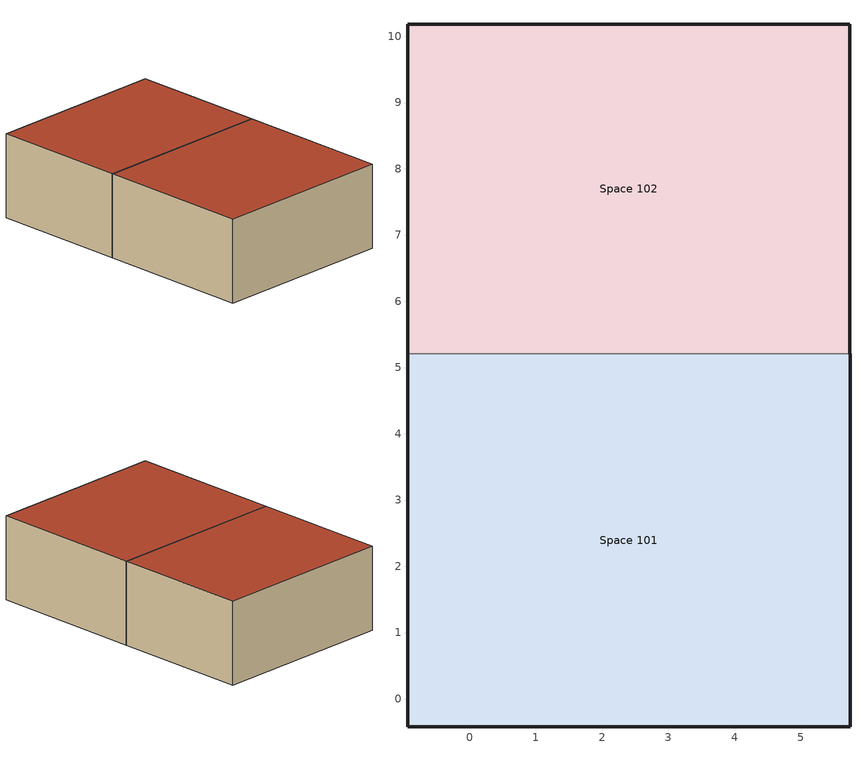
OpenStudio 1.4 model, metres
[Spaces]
Space 101
 floor ground: 5.74,5.21 5.74,-0.43 -0.94,-0.43 -0.94,5.21 z0
 wall outside: -0.94,5.21 -0.94,-0.43 5.74,-0.43 5.74,5.21 z0:3.05
 wall to Space 102: 5.74,5.21 -0.94,5.21 z0:3.05
 roof outside: 5.74,-0.43 5.74,5.21 -0.94,5.21 -0.94,-0.43 z3.05
Space 102
 floor ground: 5.74,10.19 5.74,5.21 -0.94,5.21 -0.94,10.19 z0
 wall outside: 5.74,5.21 5.74,10.19 -0.94,10.19 -0.94,5.21 z0:3.05
 roof outside: 5.74,5.21 5.74,10.19 -0.94,10.19 -0.94,5.21 z3.05
[Building]
Building 1: Space Type=189.1-2009 - SecSchl - Classroom - CZ4-8; Default Construction Set=189.1-2009 - CZ4-5 - SecSchl
[ClimateZones]
Climate Zone Institution Name 1=ASHRAE; Climate Zone Document Name 1=ANSI/ASHRAE Standard 169; Climate Zone Document Year 1=2006; Climate Zone Institution Name 2=CEC; Climate Zone Document Name 2=California Climate Zone Descriptions; Climate Zone Document Year 2=1995
[Site]
Site 1: Latitude {deg}=41.98; Longitude {deg}=-87.92; Time Zone {hr}=-6; Elevation {m}=201
[SizingPeriod:DesignDay] Barometric Pressure {Pa}=98934; Sky Clearness=0; Rain Indicator=0; Snow Indicator=0; Day of Month=21; Daylight Saving Time Indicator=0; Dry-Bulb Temperature Range Modifier Type=DefaultMultipliers
Name | Maximum Dry-Bulb Temperature {C} | Daily Dry-Bulb Temperature Range {deltaC} | Humidity Indicating Conditions at Maximum Dry-Bulb {BasedOnField A3} | Wind Speed {m/s} | Wind Direction {deg} | Month | Day Type | Humidity Indicating Type | Solar Model Indicator | ASHRAE Taub | ASHRAE Taud
Chicago Ohare Intl Ap Ann Clg .4% Condns DP=>MDB | 28.9 | 10.5 | 23.8 | 5.2 | 230 | 7 | SummerDesignDay | Dewpoint | ASHRAETau | 0.455 | 2.05
Chicago Ohare Intl Ap Ann Htg Wind 99.6% Condns WS=>MCDB | -3.5 | 0 | -3.5 | 12.4 | 270 | 1 | WinterDesignDay | Wetbulb | ASHRAEClearSky
Chicago Ohare Intl Ap Ann Clg .4% Condns DB=>MWB | 33.3 | 10.5 | 23.7 | 5.2 | 230 | 7 | SummerDesignDay | Wetbulb | ASHRAETau | 0.455 | 2.05
Chicago Ohare Intl Ap Ann Htg 99.6% Condns DB | -20 | 0 | -20 | 4.9 | 270 | 1 | WinterDesignDay | Wetbulb | ASHRAEClearSky
Chicago Ohare Intl Ap Ann Hum_n 99.6% Condns DP=>MCDB | -19.2 | 0 | -25.7 | 4.9 | 270 | 1 | WinterDesignDay | Dewpoint | ASHRAEClearSky
Chicago Ohare Intl Ap Ann Clg .4% Condns WB=>MDB | 31.2 | 10.5 | 25.5 | 5.2 | 230 | 7 | SummerDesignDay | Wetbulb | ASHRAETau | 0.455 | 2.05
Chicago Ohare Intl Ap Ann Clg .4% Condns Enth=>MDB | 31.4 | 10.5 | 79200 | 5.2 | 230 | 7 | SummerDesignDay | Enthalpy | ASHRAETau | 0.455 | 2.05
[Construction]
ASHRAE 189.1-2009 ExtRoof IEAD ClimateZone 2-5: Roof Membrane, Roof Insulation [21], Metal Decking
ASHRAE 189.1-2009 ExtWall SteelFrame ClimateZone 4-8: MAT-SHEATH, Wall Insulation [39], 1/2IN Gypsum
ASHRAE 189.1-2009 ExtWindow ClimateZone 4-5: Theoretical Glass [207]
ASHRAE 90.1-2010 ExtRoof IEAD ClimateZone 2-8: Roof Membrane, IEAD Roof Insulation R-19.72 IP, Metal Decking
ASHRAE 90.1-2010 ExtWall SteelFrame ClimateZone 4-8: Wood Siding, Steel Frame Wall Insulation R-13.81 IP, 1/2IN Gypsum
ASHRAE 90.1-2010 ExtWindow Metal ClimateZone 7-8: Fixed Window 2.56/0.45/0.35
ExtSlabCarpet 4in ClimateZone 1-8: MAT-CC05 4 HW CONCRETE, CP02 CARPET PAD
Exterior Door: F08 Metal surface, I01 25mm insulation board
Interior Ceiling: M11 100mm lightweight concrete, F05 Ceiling air space resistance, F16 Acoustic tile
Interior Door; Interior Partition: G05 25mm wood
Interior Floor: F16 Acoustic tile, F05 Ceiling air space resistance, M11 100mm lightweight concrete
Interior Wall: G01a 19mm gypsum board, F04 Wall air space resistance, G01a 19mm gypsum board
Interior Window: Clear 3mm
[Material] Thermal Absorptance=0.9
Name | Roughness | Thickness {m} | Conductivity {W/m-K} | Density {kg/m3} | Specific Heat {J/kg-K} | Solar Absorptance | Visible Absorptance
1/2IN Gypsum | Smooth | 0.0127 | 0.16 | 784.9 | 830 | 0.4 | 0.4
Roof Membrane | VeryRough | 0.0095 | 0.16 | 1121.29 | 1460 | 0.7 | 0.7
Metal Decking | MediumSmooth | 0.0015 | 45.006 | 7680 | 418.4 | 0.6 | 0.6
Roof Insulation [21] | MediumRough | 0.2105 | 0.049 | 265 | 836.8 | 0.7 | 0.7
Wall Insulation [39] | MediumRough | 0.1184 | 0.045 | 265 | 836.8 | 0.7 | 0.7
Wood Siding | MediumSmooth | 0.01 | 0.11 | 544.62 | 1210 | 0.78 | 0.78
IEAD Roof Insulation R-19.72 IP | MediumRough | 0.170137 | 0.049 | 265 | 836.8 | 0.7 | 0.7
Steel Frame Wall Insulation R-13.81 IP | MediumRough | 0.119155 | 0.049 | 265 | 836.8 | 0.7 | 0.7
MAT-CC05 4 HW CONCRETE | Rough | 0.1016 | 1.311 | 2240 | 836.8 | 0.85 | 0.85
F08 Metal surface | Smooth | 0.0008 | 45.28 | 7824 | 500 | 0.7 | 0.7
I01 25mm insulation board | MediumRough | 0.0254 | 0.03 | 43 | 1210 | 0.6 | 0.6
M11 100mm lightweight concrete | MediumRough | 0.1016 | 0.53 | 1280 | 840 | 0.5 | 0.5
F16 Acoustic tile | MediumSmooth | 0.0191 | 0.06 | 368 | 590 | 0.3 | 0.3
G05 25mm wood | MediumSmooth | 0.0254 | 0.15 | 608 | 1630 | 0.5 | 0.5
G01a 19mm gypsum board | MediumSmooth | 0.019 | 0.16 | 800 | 1090 | 0.4 | 0.4
[Material:NoMass] Roughness=Smooth; Thermal Resistance {m2-K/W}=0.1; Thermal Absorptance=0.9
Name | Solar Absorptance | Visible Absorptance
MAT-SHEATH | 0.7 | 0.7
CP02 CARPET PAD | 0.8 | 0.8
[WindowMaterial:Glazing] Optical Data Type=SpectralAverage; Thickness {m}=0.003; Back Side Solar Reflectance at Normal Incidence=0; Back Side Visible Reflectance at Normal Incidence=0; Infrared Transmittance at Normal Incidence=0; Dirt Correction Factor for Solar and Visible Transmittance=1; Solar Diffusing=No
Name | Solar Transmittance at Normal Incidence | Front Side Solar Reflectance at Normal Incidence | Visible Transmittance at Normal Incidence | Front Side Visible Reflectance at Normal Incidence | Front Side Infrared Hemispherical Emissivity | Back Side Infrared Hemispherical Emissivity | Conductivity {W/m-K}
Theoretical Glass [207] | 0.3311 | 0.6189 | 0.44 | 0.51 | 0.9 | 0.9 | 0.0133
Clear 3mm | 0.837 | 0.075 | 0.898 | 0.081 | 0.84 | 0.84 | 0.9
[WindowMaterial:SimpleGlazingSystem]
Fixed Window 2.56/0.45/0.35: U-Factor {W/m2-K}=2.55522; Solar Heat Gain Coefficient=0.45; Visible Transmittance=0.35
[Material:AirGap]
Name | Thermal Resistance {m2-K/W}
F05 Ceiling air space resistance | 0.18
F04 Wall air space resistance | 0.15
[DefaultConstructionSet] Interior Partition Construction=Interior Partition
Name | Default Exterior Surface Constructions | Default Interior Surface Constructions | Default Ground Contact Surface Constructions | Default Exterior SubSurface Constructions | Default Interior SubSurface Constructions
189.1-2009 - CZ4-5 - SecSchl | Default Surface Constructions 10 | Default Surface Constructions 11 | Default Surface Constructions 12 | Default Sub Surface Constructions 7 | Default Sub Surface Constructions 8
90.1-2010 - CZ8 - SecSchl | Default Surface Constructions 73 | Default Surface Constructions 74 | Default Surface Constructions 75 | Default Sub Surface Constructions 49 | Default Sub Surface Constructions 50
[DefaultSurfaceConstructions]
Name | Floor Construction | Wall Construction | Roof Ceiling Construction
Default Surface Constructions 10 | ExtSlabCarpet 4in ClimateZone 1-8 | ASHRAE 189.1-2009 ExtWall SteelFrame ClimateZone 4-8 | ASHRAE 189.1-2009 ExtRoof IEAD ClimateZone 2-5
Default Surface Constructions 11; Default Surface Constructions 74 | Interior Floor | Interior Wall | Interior Ceiling
Default Surface Constructions 12; Default Surface Constructions 75 | ExtSlabCarpet 4in ClimateZone 1-8 | ExtSlabCarpet 4in ClimateZone 1-8 | ExtSlabCarpet 4in ClimateZone 1-8
Default Surface Constructions 73 | ExtSlabCarpet 4in ClimateZone 1-8 | ASHRAE 90.1-2010 ExtWall SteelFrame ClimateZone 4-8 | ASHRAE 90.1-2010 ExtRoof IEAD ClimateZone 2-8
[DefaultSubSurfaceConstructions]
Name | Fixed Window Construction | Operable Window Construction | Door Construction | Tubular Daylight Dome Construction | Tubular Daylight Diffuser Construction
Default Sub Surface Constructions 7 | ASHRAE 189.1-2009 ExtWindow ClimateZone 4-5 | ASHRAE 189.1-2009 ExtWindow ClimateZone 4-5 | Exterior Door | Interior Window | Interior Window
Default Sub Surface Constructions 8; Default Sub Surface Constructions 50 | Interior Window | Interior Window | Interior Door
Default Sub Surface Constructions 49 | ASHRAE 90.1-2010 ExtWindow Metal ClimateZone 7-8 | ASHRAE 90.1-2010 ExtWindow Metal ClimateZone 7-8 | Exterior Door | Interior Window | Interior Window
[SpaceType] Standards Building Type=SecondarySchool
Name | Default Schedule Set | Design Specification Outdoor Air Object | Standards Space Type
189.1-2009 - SecSchl - Classroom - CZ1-3 | 189.1-2009 - SecSchl - Classroom - CZ1-3 Schedule Set | 189.1-2009 - SecSchl - Classroom - CZ1-3 Ventilation | Classroom
189.1-2009 - SecSchl - Classroom - CZ4-8 | 189.1-2009 - SecSchl - Classroom - CZ4-8 Schedule Set | 189.1-2009 - SecSchl - Classroom - CZ4-8 Ventilation | Classroom
90.1-2010 - SecSchl - Auditorium | 90.1-2010 - SecSchl - Auditorium Schedule Set | 90.1-2010 - SecSchl - Auditorium Ventilation | Auditorium
[DefaultScheduleSet] People Activity Level Schedule=SecondarySchool Activity; Lighting Schedule=SecondarySchool Bldg Light; Electric Equipment Schedule=SecondarySchool Bldg Equip; Infiltration Schedule=SecondarySchool Infil
Name | Number of People Schedule
189.1-2009 - SecSchl - Classroom - CZ1-3 Schedule Set; 189.1-2009 - SecSchl - Classroom - CZ4-8 Schedule Set | SecondarySchool Bldg Occ
90.1-2010 - SecSchl - Auditorium Schedule Set | SecondarySchool Auditorium Occ
[Lights:Definition] Design Level Calculation Method=Watts/Area
Name | Watts per Space Floor Area {W/m2}
189.1-2009 - SecSchl - Classroom - CZ1-3 Lights Definition; 189.1-2009 - SecSchl - Classroom - CZ4-8 Lights Definition | 13.5625
90.1-2010 - SecSchl - Auditorium Lights Definition | 8.50349
[Lights]
Name | Lights Definition | Space or SpaceType
189.1-2009 - SecSchl - Classroom - CZ1-3 Lights | 189.1-2009 - SecSchl - Classroom - CZ1-3 Lights Definition | 189.1-2009 - SecSchl - Classroom - CZ1-3
189.1-2009 - SecSchl - Classroom - CZ4-8 Lights | 189.1-2009 - SecSchl - Classroom - CZ4-8 Lights Definition | 189.1-2009 - SecSchl - Classroom - CZ4-8
90.1-2010 - SecSchl - Auditorium Lights | 90.1-2010 - SecSchl - Auditorium Lights Definition | 90.1-2010 - SecSchl - Auditorium
[DesignSpecification:OutdoorAir] Outdoor Air Method=Sum
Name | Outdoor Air Flow per Person {m3/s-person} | Outdoor Air Flow per Floor Area {m3/s-m2}
189.1-2009 - SecSchl - Cafeteria - CZ1-3 Ventilation | 0.00943895
189.1-2009 - SecSchl - Classroom - CZ1-3 Ventilation; 189.1-2009 - SecSchl - Classroom - CZ4-8 Ventilation | 0.00707921
90.1-2010 - SecSchl - Auditorium Ventilation | 0.00471947 | 0.0003048
[People:Definition] Number of People Calculation Method=People/Area; Fraction Radiant=0.3
Name | People per Space Floor Area {person/m2}
189.1-2009 - SecSchl - Classroom - CZ1-3 People Definition; 189.1-2009 - SecSchl - Classroom - CZ4-8 People Definition | 0.249938
90.1-2010 - SecSchl - Auditorium People Definition | 1.0004
[People]
Name | People Definition | Space or SpaceType
189.1-2009 - SecSchl - Classroom - CZ1-3 People | 189.1-2009 - SecSchl - Classroom - CZ1-3 People Definition | 189.1-2009 - SecSchl - Classroom - CZ1-3
189.1-2009 - SecSchl - Classroom - CZ4-8 People | 189.1-2009 - SecSchl - Classroom - CZ4-8 People Definition | 189.1-2009 - SecSchl - Classroom - CZ4-8
90.1-2010 - SecSchl - Auditorium People | 90.1-2010 - SecSchl - Auditorium People Definition | 90.1-2010 - SecSchl - Auditorium
[SpaceInfiltration:DesignFlowRate]
Name | Space or SpaceType | Design Flow Rate Calculation Method | Flow per Exterior Surface Area {m3/s-m2} | Design Flow Rate {m3/s}
189.1-2009 - SecSchl - Classroom - CZ1-3 Infiltration | 189.1-2009 - SecSchl - Classroom - CZ1-3 | Flow/ExteriorArea | 0.00030226
189.1-2009 - SecSchl - Classroom - CZ4-8 Infiltration | 189.1-2009 - SecSchl - Classroom - CZ4-8 | Flow/ExteriorArea | 0.000226568
90.1-2010 - SecSchl - Auditorium Infiltration | 90.1-2010 - SecSchl - Auditorium | Flow/ExteriorArea | 0.000226568
Space Infiltration Design Flow Rate 1 | Space 102 | Flow/Space |  | 0
[ElectricEquipment:Definition] Design Level Calculation Method=Watts/Area
Name | Watts per Space Floor Area {W/m2}
189.1-2009 - SecSchl - Classroom - CZ1-3 Electric Equipment Definition; 189.1-2009 - SecSchl - Classroom - CZ4-8 Electric Equipment Definition | 7.31946
90.1-2010 - SecSchl - Auditorium Electric Equipment Definition | 3.65973
[ElectricEquipment]
Name | Electric Equipment Definition | Space or SpaceType
189.1-2009 - SecSchl - Classroom - CZ1-3 Electric Equipment | 189.1-2009 - SecSchl - Classroom - CZ1-3 Electric Equipment Definition | 189.1-2009 - SecSchl - Classroom - CZ1-3
189.1-2009 - SecSchl - Classroom - CZ4-8 Electric Equipment | 189.1-2009 - SecSchl - Classroom - CZ4-8 Electric Equipment Definition | 189.1-2009 - SecSchl - Classroom - CZ4-8
90.1-2010 - SecSchl - Auditorium Electric Equipment | 90.1-2010 - SecSchl - Auditorium Electric Equipment Definition | 90.1-2010 - SecSchl - Auditorium
[ThermostatSetpoint:DualSetpoint] Heating Setpoint Temperature Schedule=SecondarySchool HtgSetp; Cooling Setpoint Temperature Schedule=SecondarySchool ClgSetp
189.1-2009 - SecSchl - Classroom - CZ1-3 Thermostat; 90.1-2007 - SecSchl - Auditorium Thermostat
[BuildingStory]
Building Story 1: Nominal Z Coordinate {m}=0; Nominal Floor to Floor Height {m}=3.048
[Space] Default Construction Set=90.1-2010 - CZ8 - SecSchl; Building Story=Building Story 1
Name | Space Type | Thermal Zone | Design Specification Outdoor Air Object
Space 101 | 90.1-2010 - SecSchl - Auditorium | Thermal Zone 2
Space 102 | 189.1-2009 - SecSchl - Classroom - CZ1-3 | Thermal Zone 1 | 189.1-2009 - SecSchl - Cafeteria - CZ1-3 Ventilation
[ThermalZone] Use Ideal Air Loads=No
Name | Thermostat
Thermal Zone 1 | 189.1-2009 - SecSchl - Classroom - CZ1-3 Thermostat
Thermal Zone 2 | 90.1-2007 - SecSchl - Auditorium Thermostat
[Sizing:Zone] Zone Cooling Design Supply Air Temperature {C}=14; Zone Heating Design Supply Air Temperature {C}=40; Zone Cooling Design Supply Air Humidity Ratio {kg-H2O/kg-air}=0.0085; Zone Heating Design Supply Air Humidity Ratio {kg-H2O/kg-air}=0.008; Heating Design Air Flow Method=DesignDay
Name | Cooling Design Air Flow Method
Thermal Zone 1 | DesignDay
Thermal Zone 2
[Zone equipment]
Thermal Zone 1: OS:ZoneHVAC:PackagedTerminalHeatPump 1
Thermal Zone 2: OS:ZoneHVAC:PackagedTerminalHeatPump 2
[ZoneHVAC:PackagedTerminalHeatPump] Availability Schedule=Always On Discrete 1; Supply Air Flow Rate During Cooling Operation {m3/s}=Autosize; Supply Air Flow Rate During Heating Operation {m3/s}=Autosize; Supply Air Flow Rate When No Cooling or Heating is Needed {m3/s}=Autosize; Outdoor Air Flow Rate During Cooling Operation {m3/s}=Autosize; Outdoor Air Flow Rate During Heating Operation {m3/s}=Autosize; Outdoor Air Flow Rate When No Cooling or Heating is Needed {m3/s}=Autosize; Maximum Supply Air Temperature from Supplemental Heater {C}=Autosize
Name | Supply Air Fan | Heating Coil | Cooling Coil | Supplemental Heating Coil
OS:ZoneHVAC:PackagedTerminalHeatPump 1 | OS:Fan:ConstantVolume 3 | OS:Coil:Heating:DX:SingleSpeed 2 | OS:Coil:Cooling:DX:SingleSpeed 3 | OS:Coil:Heating:Electric 5
OS:ZoneHVAC:PackagedTerminalHeatPump 2 | OS:Fan:ConstantVolume 4 | OS:Coil:Heating:DX:SingleSpeed 3 | OS:Coil:Cooling:DX:SingleSpeed 4 | OS:Coil:Heating:Electric 6
[Fan:ConstantVolume] Availability Schedule=Always On Discrete 1; Maximum Flow Rate {m3/s}=AutoSize
OS:Fan:ConstantVolume 3; OS:Fan:ConstantVolume 4
[Coil:Heating:DX:SingleSpeed] Availability Schedule=Always On Discrete 1; Rated Total Heating Capacity {W}=Autosize; Rated COP {W/W}=5; Rated Air Flow Rate {m3/s}=Autosize; Defrost Strategy=Resistive; Defrost Control=Timed; Defrost Time Period Fraction=0.166667; Resistive Defrost Heater Capacity {W}=2000
Name | Total Heating Capacity Function of Temperature Curve | Total Heating Capacity Function of Flow Fraction Curve | Energy Input Ratio Function of Temperature Curve | Energy Input Ratio Function of Flow Fraction Curve | Part Load Fraction Correlation Curve
OS:Coil:Heating:DX:SingleSpeed 2 | OS:Curve:Biquadratic 11 | OS:Curve:Quadratic 14 | OS:Curve:Biquadratic 12 | OS:Curve:Quadratic 15 | OS:Curve:Quadratic 16
OS:Coil:Heating:DX:SingleSpeed 3 | OS:Curve:Biquadratic 13 | OS:Curve:Quadratic 17 | OS:Curve:Biquadratic 14 | OS:Curve:Quadratic 18 | OS:Curve:Quadratic 19
[Coil:Cooling:DX:SingleSpeed] Availability Schedule=Always On Discrete 1; Rated Total Cooling Capacity {W}=Autosize; Rated Sensible Heat Ratio=Autosize; Rated COP {W/W}=3; Rated Air Flow Rate {m3/s}=Autosize; Rated Evaporator Fan Power Per Volume Flow Rate {W/(m3/s)}=773.3; Condenser Type=AirCooled; Evaporative Condenser Effectiveness=0; Evaporative Condenser Air Flow Rate {m3/s}=Autosize; Evaporative Condenser Pump Rated Power Consumption {W}=Autosize; Crankcase Heater Capacity {W}=0; Maximum Outdoor Dry-Bulb Temperature for Crankcase Heater Operation {C}=0; Basin Heater Capacity {W/K}=0; Basin Heater Setpoint Temperature {C}=10
Name | Total Cooling Capacity Function of Temperature Curve | Total Cooling Capacity Function of Flow Fraction Curve | Energy Input Ratio Function of Temperature Curve | Energy Input Ratio Function of Flow Fraction Curve | Part Load Fraction Correlation Curve
OS:Coil:Cooling:DX:SingleSpeed 3 | OS:Curve:Biquadratic 9 | OS:Curve:Quadratic 11 | OS:Curve:Biquadratic 10 | OS:Curve:Quadratic 12 | OS:Curve:Quadratic 13
OS:Coil:Cooling:DX:SingleSpeed 4 | OS:Curve:Biquadratic 15 | OS:Curve:Quadratic 20 | OS:Curve:Biquadratic 16 | OS:Curve:Quadratic 21 | OS:Curve:Quadratic 22
[Coil:Heating:Electric] Availability Schedule=Always On Discrete 1
OS:Coil:Heating:Electric 5; OS:Coil:Heating:Electric 6
[Schedule:Ruleset]
Name | Default Day Schedule | Summer Design Day Schedule | Winter Design Day Schedule
SecondarySchool Bldg Light | SecondarySchool Bldg Light Default Schedule | SecondarySchool Bldg Light Summer Design Day | SecondarySchool Bldg Light Winter Design Day
SecondarySchool Auditorium Occ | SecondarySchool Auditorium Occ Default Schedule | SecondarySchool Auditorium Occ Summer Design Day | SecondarySchool Auditorium Occ Winter Design Day
SecondarySchool Activity | SecondarySchool Activity Default Schedule | SecondarySchool Activity Summer Design Day | SecondarySchool Activity Winter Design Day
SecondarySchool Infil | SecondarySchool Infil Default Schedule | SecondarySchool Infil Summer Design Day | SecondarySchool Infil Winter Design Day
SecondarySchool Bldg Equip | SecondarySchool Bldg Equip Default Schedule | SecondarySchool Bldg Equip Summer Design Day | SecondarySchool Bldg Equip Winter Design Day
SecondarySchool HtgSetp | SecondarySchool HtgSetp Default Schedule | SecondarySchool HtgSetp Summer Design Day | SecondarySchool HtgSetp Winter Design Day
SecondarySchool ClgSetp | SecondarySchool ClgSetp Default Schedule | SecondarySchool ClgSetp Summer Design Day | SecondarySchool ClgSetp Winter Design Day
SecondarySchool Bldg Occ | SecondarySchool Bldg Occ Default Schedule | SecondarySchool Bldg Occ Summer Design Day | SecondarySchool Bldg Occ Winter Design Day
[Schedule:Day]
SecondarySchool Bldg Light Default Schedule; SecondarySchool Bldg Light Summer Design Day; SecondarySchool Bldg Light Rule 2 Day Schedule: 7, 0, 0.1773, 21, 0, 0.9, 24, 0, 0.1773
SecondarySchool Bldg Light Winter Design Day; SecondarySchool Bldg Light Rule 1 Day Schedule; SecondarySchool Bldg Light Rule 3 Day Schedule; SecondarySchool Bldg Light Rule 5 Day Schedule: 24, 0, 0.1773
SecondarySchool Bldg Light Rule 4 Day Schedule: 8, 0, 0.1773, 20, 0, 0.5, 24, 0, 0.1773
SecondarySchool Auditorium Occ Default Schedule; SecondarySchool Auditorium Occ Summer Design Day; SecondarySchool Auditorium Occ Rule 2 Day Schedule: 8, 0, 0, 15, 0, 0.25, 17, 0, 0.95, 20, 0, 0.1, 24, 0, 0
SecondarySchool Auditorium Occ Winter Design Day; SecondarySchool Auditorium Occ Rule 1 Day Schedule; SecondarySchool Auditorium Occ Rule 3 Day Schedule; SecondarySchool Auditorium Occ Rule 5 Day Schedule; SecondarySchool Bldg Occ Winter Design Day; SecondarySchool Bldg Occ Rule 1 Day Schedule; SecondarySchool Bldg Occ Rule 3 Day Schedule; SecondarySchool Bldg Occ Rule 5 Day Schedule: 24, 0, 0
SecondarySchool Auditorium Occ Rule 4 Day Schedule: 8, 0, 0, 17, 0, 0.15, 19, 0, 0.35, 24, 0, 0
SecondarySchool Activity Default Schedule; SecondarySchool Activity Summer Design Day; SecondarySchool Activity Winter Design Day: 24, 0, 120
SecondarySchool Infil Default Schedule; SecondarySchool Infil Summer Design Day; SecondarySchool Infil Winter Design Day: 7, 0, 1, 21, 0, 0.5, 24, 0, 1
SecondarySchool Bldg Equip Default Schedule; SecondarySchool Bldg Equip Summer Design Day; SecondarySchool Bldg Equip Rule 2 Day Schedule: 8, 0, 0.35, 17, 0, 0.95, 24, 0, 0.35
SecondarySchool Bldg Equip Winter Design Day; SecondarySchool Bldg Equip Rule 1 Day Schedule; SecondarySchool Bldg Equip Rule 5 Day Schedule: 24, 0, 0.35
SecondarySchool Bldg Equip Rule 3 Day Schedule: 24, 0, 0.25
SecondarySchool Bldg Equip Rule 4 Day Schedule: 8, 0, 0.25, 17, 0, 0.5, 24, 0, 0.25
SecondarySchool HtgSetp Default Schedule; SecondarySchool HtgSetp Rule 1 Day Schedule: 6, 0, 16, 21, 0, 21, 24, 0, 16
SecondarySchool HtgSetp Summer Design Day: 24, 0, 16
SecondarySchool HtgSetp Winter Design Day: 24, 0, 21
SecondarySchool HtgSetp Rule 2 Day Schedule: 7, 0, 16, 18, 0, 21, 24, 0, 16
SecondarySchool ClgSetp Default Schedule; SecondarySchool ClgSetp Rule 1 Day Schedule: 6, 0, 27, 21, 0, 24, 24, 0, 27
SecondarySchool ClgSetp Summer Design Day: 24, 0, 24
SecondarySchool ClgSetp Winter Design Day: 24, 0, 27
SecondarySchool ClgSetp Rule 2 Day Schedule: 7, 0, 27, 18, 0, 24, 24, 0, 27
SecondarySchool Bldg Occ Default Schedule; SecondarySchool Bldg Occ Summer Design Day; SecondarySchool Bldg Occ Rule 2 Day Schedule: 8, 0, 0, 16, 0, 0.7, 21, 0, 0.15, 24, 0, 0
SecondarySchool Bldg Occ Rule 4 Day Schedule: 8, 0, 0, 21, 0, 0.15, 24, 0, 0
[Schedule:Rule] Date Specification Type=DateRange; Start Day=1
Name | Schedule Ruleset | Rule Order | Day Schedule | Apply Sunday | Apply Monday | Apply Tuesday | Apply Wednesday | Apply Thursday | Apply Friday | Apply Saturday | Start Month | End Month | End Day
SecondarySchool Bldg Light Rule 1 | SecondarySchool Bldg Light | 0 | SecondarySchool Bldg Light Rule 1 Day Schedule | Yes | No | No | No | No | No | Yes | 9 | 12 | 31
SecondarySchool Bldg Light Rule 2 | SecondarySchool Bldg Light | 1 | SecondarySchool Bldg Light Rule 2 Day Schedule | No | Yes | Yes | Yes | Yes | Yes | No | 9 | 12 | 31
SecondarySchool Bldg Light Rule 3 | SecondarySchool Bldg Light | 2 | SecondarySchool Bldg Light Rule 3 Day Schedule | Yes | No | No | No | No | No | Yes | 7 | 9 | 1
SecondarySchool Bldg Light Rule 4 | SecondarySchool Bldg Light | 3 | SecondarySchool Bldg Light Rule 4 Day Schedule | No | Yes | Yes | Yes | Yes | Yes | No | 7 | 9 | 1
SecondarySchool Bldg Light Rule 5 | SecondarySchool Bldg Light | 4 | SecondarySchool Bldg Light Rule 5 Day Schedule | Yes | No | No | No | No | No | Yes | 1 | 6 | 30
SecondarySchool Auditorium Occ Rule 1 | SecondarySchool Auditorium Occ | 0 | SecondarySchool Auditorium Occ Rule 1 Day Schedule | Yes | No | No | No | No | No | Yes | 9 | 12 | 31
SecondarySchool Auditorium Occ Rule 2 | SecondarySchool Auditorium Occ | 1 | SecondarySchool Auditorium Occ Rule 2 Day Schedule | No | Yes | Yes | Yes | Yes | Yes | No | 9 | 12 | 31
SecondarySchool Auditorium Occ Rule 3 | SecondarySchool Auditorium Occ | 2 | SecondarySchool Auditorium Occ Rule 3 Day Schedule | Yes | No | No | No | No | No | Yes | 7 | 9 | 1
SecondarySchool Auditorium Occ Rule 4 | SecondarySchool Auditorium Occ | 3 | SecondarySchool Auditorium Occ Rule 4 Day Schedule | No | Yes | Yes | Yes | Yes | Yes | No | 7 | 9 | 1
SecondarySchool Auditorium Occ Rule 5 | SecondarySchool Auditorium Occ | 4 | SecondarySchool Auditorium Occ Rule 5 Day Schedule | Yes | No | No | No | No | No | Yes | 1 | 6 | 30
SecondarySchool Bldg Equip Rule 1 | SecondarySchool Bldg Equip | 0 | SecondarySchool Bldg Equip Rule 1 Day Schedule | Yes | No | No | No | No | No | Yes | 9 | 12 | 31
SecondarySchool Bldg Equip Rule 2 | SecondarySchool Bldg Equip | 1 | SecondarySchool Bldg Equip Rule 2 Day Schedule | No | Yes | Yes | Yes | Yes | Yes | No | 9 | 12 | 31
SecondarySchool Bldg Equip Rule 3 | SecondarySchool Bldg Equip | 2 | SecondarySchool Bldg Equip Rule 3 Day Schedule | Yes | No | No | No | No | No | Yes | 7 | 9 | 1
SecondarySchool Bldg Equip Rule 4 | SecondarySchool Bldg Equip | 3 | SecondarySchool Bldg Equip Rule 4 Day Schedule | No | Yes | Yes | Yes | Yes | Yes | No | 7 | 9 | 1
SecondarySchool Bldg Equip Rule 5 | SecondarySchool Bldg Equip | 4 | SecondarySchool Bldg Equip Rule 5 Day Schedule | Yes | No | No | No | No | No | Yes | 1 | 6 | 30
SecondarySchool HtgSetp Rule 1 | SecondarySchool HtgSetp | 0 | SecondarySchool HtgSetp Rule 1 Day Schedule | Yes | Yes | Yes | Yes | Yes | Yes | Yes | 9 | 12 | 31
SecondarySchool HtgSetp Rule 2 | SecondarySchool HtgSetp | 1 | SecondarySchool HtgSetp Rule 2 Day Schedule | Yes | Yes | Yes | Yes | Yes | Yes | Yes | 7 | 9 | 1
SecondarySchool ClgSetp Rule 1 | SecondarySchool ClgSetp | 0 | SecondarySchool ClgSetp Rule 1 Day Schedule | Yes | Yes | Yes | Yes | Yes | Yes | Yes | 9 | 12 | 31
SecondarySchool ClgSetp Rule 2 | SecondarySchool ClgSetp | 1 | SecondarySchool ClgSetp Rule 2 Day Schedule | Yes | Yes | Yes | Yes | Yes | Yes | Yes | 7 | 9 | 1
SecondarySchool Bldg Occ Rule 1 | SecondarySchool Bldg Occ | 0 | SecondarySchool Bldg Occ Rule 1 Day Schedule | Yes | No | No | No | No | No | Yes | 9 | 12 | 31
SecondarySchool Bldg Occ Rule 2 | SecondarySchool Bldg Occ | 1 | SecondarySchool Bldg Occ Rule 2 Day Schedule | No | Yes | Yes | Yes | Yes | Yes | No | 9 | 12 | 31
SecondarySchool Bldg Occ Rule 3 | SecondarySchool Bldg Occ | 2 | SecondarySchool Bldg Occ Rule 3 Day Schedule | Yes | No | No | No | No | No | Yes | 7 | 9 | 1
SecondarySchool Bldg Occ Rule 4 | SecondarySchool Bldg Occ | 3 | SecondarySchool Bldg Occ Rule 4 Day Schedule | No | Yes | Yes | Yes | Yes | Yes | No | 7 | 9 | 1
SecondarySchool Bldg Occ Rule 5 | SecondarySchool Bldg Occ | 4 | SecondarySchool Bldg Occ Rule 5 Day Schedule | Yes | No | No | No | No | No | Yes | 1 | 6 | 30
[Schedule:Constant]
Always On Discrete 1: Value=1
[Curve:Biquadratic]
Name | Coefficient1 Constant | Coefficient2 x | Coefficient3 x**2 | Coefficient4 y | Coefficient5 y**2 | Coefficient6 x*y | Minimum Value of x {BasedOnField A2} | Maximum Value of x {BasedOnField A2} | Minimum Value of y {BasedOnField A3} | Maximum Value of y {BasedOnField A3}
OS:Curve:Biquadratic 11; OS:Curve:Biquadratic 13 | 0.758746 | 0 | 0 | 0.027626 | 0.000148716 | 0 | 0 | 1 | 0 | 1
OS:Curve:Biquadratic 12; OS:Curve:Biquadratic 14 | 1.19248 | -0.0300438 | 0.00103745 | 0 | 0 | 0 | -20 | 20 | 0 | 1
OS:Curve:Biquadratic 9; OS:Curve:Biquadratic 15 | 0.42415 | 0.04426 | -0.00042 | 0.00333 | -8e-05 | -0.00021 | 17 | 22 | 13 | 46
OS:Curve:Biquadratic 10; OS:Curve:Biquadratic 16 | 1.23649 | -0.02431 | 0.00057 | -0.01434 | 0.00063 | -0.00038 | 17 | 22 | 13 | 46
[Curve:Quadratic]
Name | Coefficient1 Constant | Coefficient2 x | Coefficient3 x**2 | Minimum Value of x {BasedOnField A2} | Maximum Value of x {BasedOnField A2}
OS:Curve:Quadratic 14; OS:Curve:Quadratic 17 | 0.84 | 0.16 | 0 | 0.5 | 1.5
OS:Curve:Quadratic 15; OS:Curve:Quadratic 18 | 1.3824 | -0.4336 | 0.0512 | 0 | 1
OS:Curve:Quadratic 16; OS:Curve:Quadratic 19 | 0.85 | 0.15 | 0 | 0 | 1
OS:Curve:Quadratic 11; OS:Curve:Quadratic 20 | 0.77136 | 0.34053 | -0.11088 | 0.75918 | 1.13877
OS:Curve:Quadratic 12; OS:Curve:Quadratic 21 | 1.2055 | -0.32953 | 0.12308 | 0.75918 | 1.13877
OS:Curve:Quadratic 13; OS:Curve:Quadratic 22 | 0.771 | 0.229 | 0 | 0 | 1
